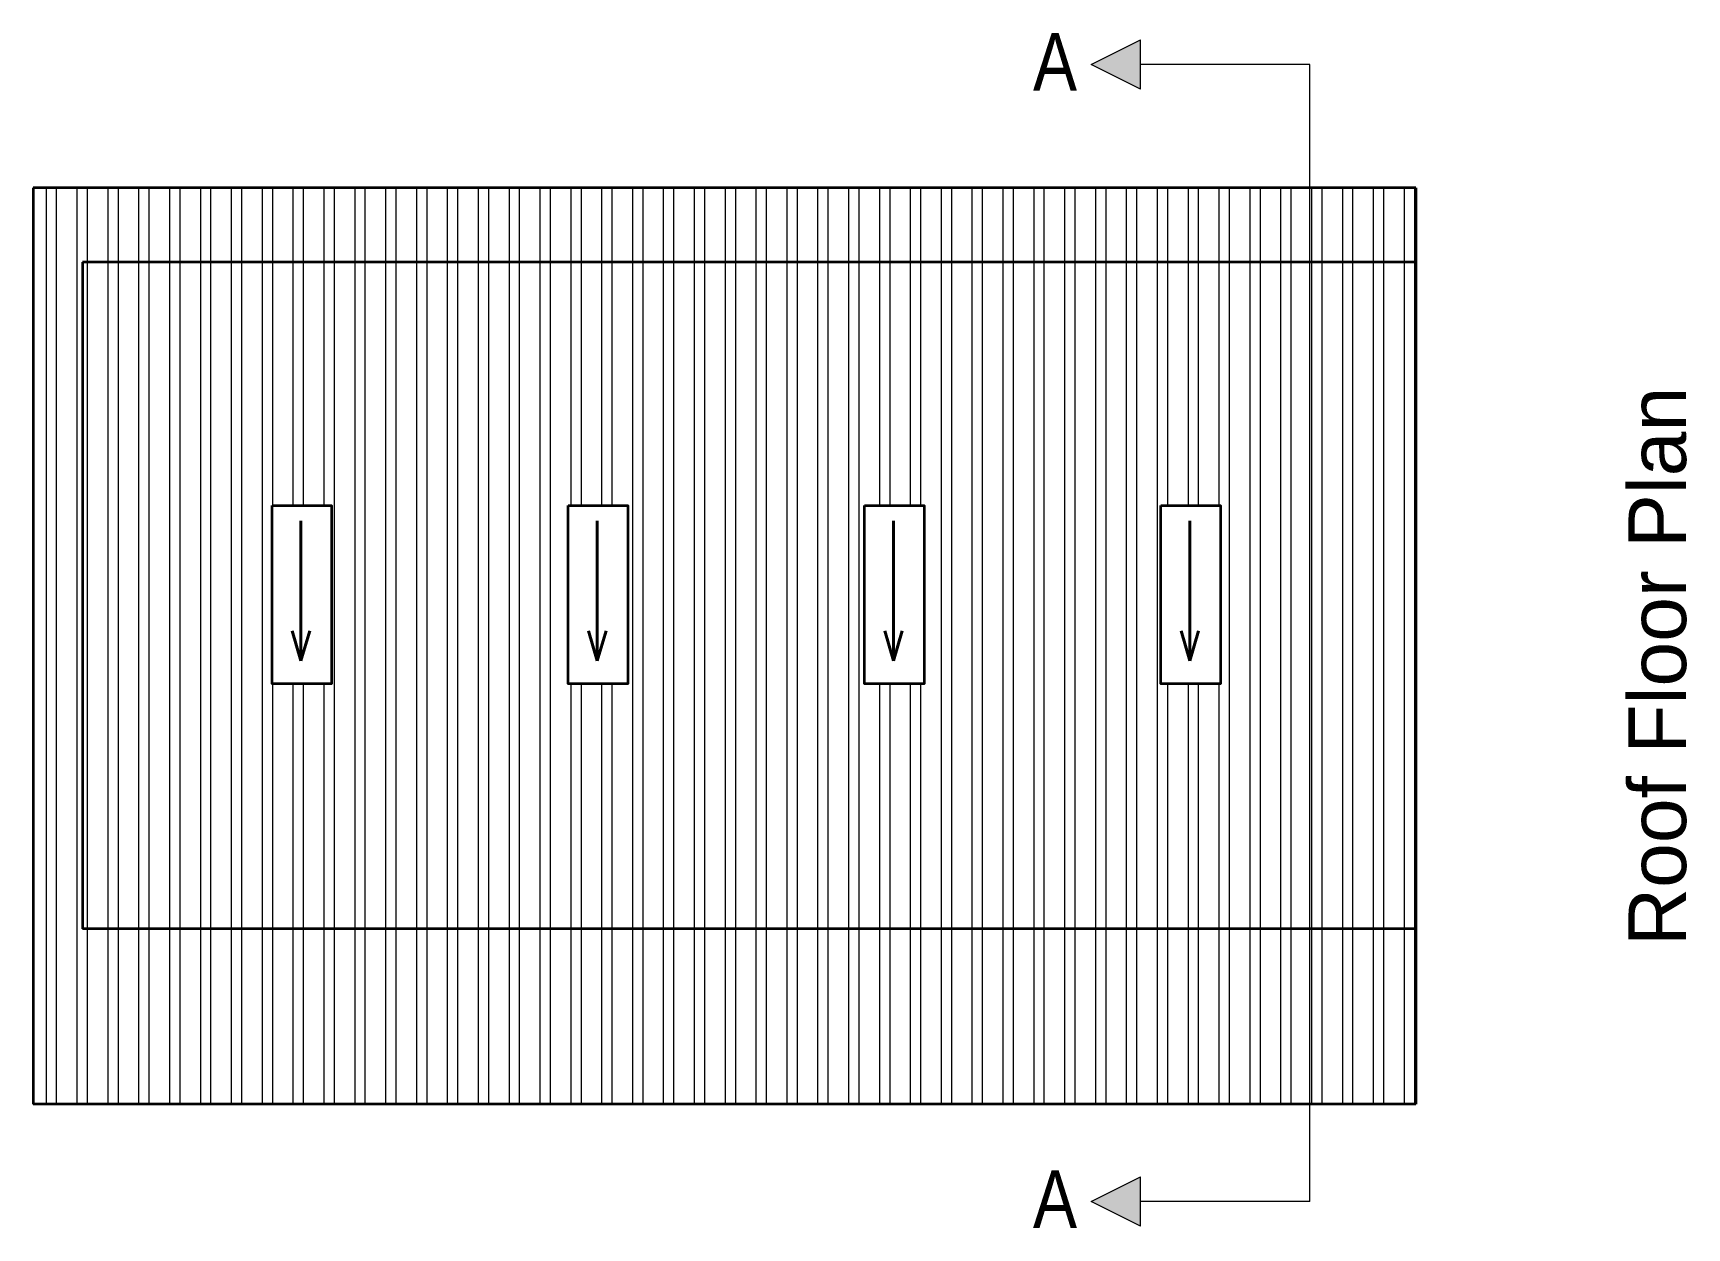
# Model space of a CAD drawing. Header units: inches. Extents: x 352533 to 378079, y -36324 to -23949.
# Drawn here: x 362248.8 to 362650.7, y -30177.6 to -29887.3 of the extents above; entities that cross this region are included whole.
import ezdxf

# ---------------------------------------------------------------- set-up
doc = ezdxf.new("R2010")
doc.units = ezdxf.units.IN
doc.header["$LTSCALE"] = 2
doc.header["$MEASUREMENT"] = 0
doc.layers.get('0').update_dxf_attribs({"linetype": 'CONTINUOUS'})
for name, color, linetype, lineweight in [('DIM_LINE', 173, 'CONTINUOUS', 20), ('door', 20, 'CONTINUOUS', 35), ('WALL - A', 1, 'CONTINUOUS', 40)]:
    doc.layers.add(name, color=color, linetype=linetype, lineweight=lineweight)
doc.styles.get("Standard").update_dxf_attribs({"font": 'ARIALN.TTF'})
pattern_1 = [(270, (332164.5665, -390537.877), (7.5, -3e-15), []), (270, (332162.0665, -390540.377), (7.5, -3e-15), [])]

msp = doc.modelspace()

# ---------------------------------------------------------------- hatches: boundary and pattern name
at = {"linetype": 'ByBlock', "lineweight": 5}
for points in [[(362505.92, -29894.97), (362517.92, -29900.97), (362517.92, -29888.97)], [(362505.92, -30171.23), (362517.92, -30177.23), (362517.92, -30165.23)]]:
    msp.add_hatch(color=7, dxfattribs=at).paths.add_polyline_path(points)
at = {"layer": 'DIM_LINE'}
h = msp.add_hatch(dxfattribs=at)
h.set_pattern_fill('ANSI32', color=256, scale=20, angle=225)
h.set_pattern_definition(pattern_1)
h.paths.add_polyline_path([(362260.84, -30104.97), (362260.84, -29942.97), (362584.84, -29942.97), (362584.84, -29924.97), (362248.84, -29924.97), (362248.84, -30147.59), (362584.84, -30147.59), (362584.84, -30104.97)])
h = msp.add_hatch(dxfattribs=at)
h.set_pattern_fill('ANSI32', color=256, scale=20, angle=225)
h.set_pattern_definition(pattern_1)
h.paths.add_polyline_path([(362584.84, -30104.97), (362584.84, -29942.97), (362260.84, -29942.97), (362260.84, -30104.97)])
h.paths.add_polyline_path([(362450.9, -30045.44), (362450.9, -30002.11), (362465.35, -30002.11), (362465.35, -30045.44)], flags=16)
h.paths.add_polyline_path([(362393.35, -30045.44), (362378.9, -30045.44), (362378.9, -30002.11), (362393.35, -30002.11)], flags=16)
h.paths.add_polyline_path([(362522.9, -30045.44), (362522.9, -30002.11), (362537.35, -30002.11), (362537.35, -30045.44)], flags=16)
h.paths.add_polyline_path([(362321.35, -30045.44), (362306.9, -30045.44), (362306.9, -30002.11), (362321.35, -30002.11)], flags=16)

# ---------------------------------------------------------------- linework, layer by layer
at = {"color": 7, "linetype": 'ByBlock', "lineweight": 5}
for p, q in [((362505.92, -29894.97), (362517.92, -29888.97)), ((362517.92, -29900.97), (362517.92, -29888.97)), ((362517.92, -29900.97), (362505.92, -29894.97)), ((362559.09, -29894.97), (362517.92, -29894.97)), ((362559.09, -30171.23), (362559.09, -29894.97)), ((362505.92, -30171.23), (362517.92, -30165.23)), ((362517.92, -30177.23), (362517.92, -30165.23)), ((362517.92, -30177.23), (362505.92, -30171.23)), ((362559.09, -30171.23), (362517.92, -30171.23))]:
    msp.add_line(p, q, dxfattribs=at)
at = {"layer": 'DIM_LINE'}
for points in [[(362306.9, -30045.44), (362321.35, -30045.44), (362321.35, -30002.11), (362306.9, -30002.11)], [(362378.9, -30045.44), (362393.35, -30045.44), (362393.35, -30002.11), (362378.9, -30002.11)], [(362450.9, -30045.44), (362465.35, -30045.44), (362465.35, -30002.11), (362450.9, -30002.11)], [(362522.9, -30045.44), (362537.35, -30045.44), (362537.35, -30002.11), (362522.9, -30002.11)]]:
    msp.add_lwpolyline(points, close=True, dxfattribs=at)
at = {"layer": 'door', "ltscale": 0.5}
for p, q in [((362248.84, -29924.97), (362248.84, -30147.59)), ((362584.84, -29924.97), (362248.84, -29924.97)), ((362584.84, -29924.97), (362584.84, -30147.59)), ((362260.84, -29942.97), (362260.84, -30104.97)), ((362584.84, -29942.97), (362260.84, -29942.97)), ((362584.84, -30104.97), (362260.84, -30104.97)), ((362584.84, -30147.59), (362248.84, -30147.59))]:
    msp.add_line(p, q, dxfattribs=at)
for points in [[(362306.9, -30002.11), (362321.35, -30002.11), (362321.35, -30045.44), (362306.9, -30045.44)], [(362378.9, -30002.11), (362393.35, -30002.11), (362393.35, -30045.44), (362378.9, -30045.44)], [(362450.9, -30002.11), (362465.35, -30002.11), (362465.35, -30045.44), (362450.9, -30045.44)], [(362522.9, -30002.11), (362537.35, -30002.11), (362537.35, -30045.44), (362522.9, -30045.44)]]:
    msp.add_lwpolyline(points, close=True, dxfattribs=at)
at = {"layer": 'WALL - A'}
for p, q in [((362313.93, -30005.87), (362313.93, -30039.85)), ((362385.93, -30005.87), (362385.93, -30039.85)), ((362457.93, -30005.87), (362457.93, -30039.85)), ((362529.93, -30005.87), (362529.93, -30039.85)), ((362313.93, -30039.85), (362311.81, -30032.55)), ((362313.93, -30039.85), (362316.06, -30032.55)), ((362385.93, -30039.85), (362383.81, -30032.55)), ((362385.93, -30039.85), (362388.06, -30032.55)), ((362457.93, -30039.85), (362455.81, -30032.55)), ((362457.93, -30039.85), (362460.06, -30032.55)), ((362529.93, -30039.85), (362527.81, -30032.55)), ((362529.93, -30039.85), (362532.06, -30032.55))]:
    msp.add_line(p, q, dxfattribs=at)

# ---------------------------------------------------------------- texts
at = {"color": 7, "linetype": 'ByBlock', "lineweight": 5, "char_height": 14, "width": 26.5803, "attachment_point": 1}
for insert in [(362491.82, -29887.35), (362491.82, -30163.61)]:
    msp.add_mtext('A', dxfattribs=dict(at, insert=insert))
at = {"color": 7, "linetype": 'ByBlock', "lineweight": 5, "insert": (362643.62, -30041.2), "char_height": 14, "width": 235.547, "attachment_point": 5, "rotation": 90}
msp.add_mtext('{\\fArial CE|b0|i0|c0|p34;Roof\\fArial CE|b0|i0|c238|p34; Floor Plan}', dxfattribs=at)

doc.saveas('drawing.dxf')
